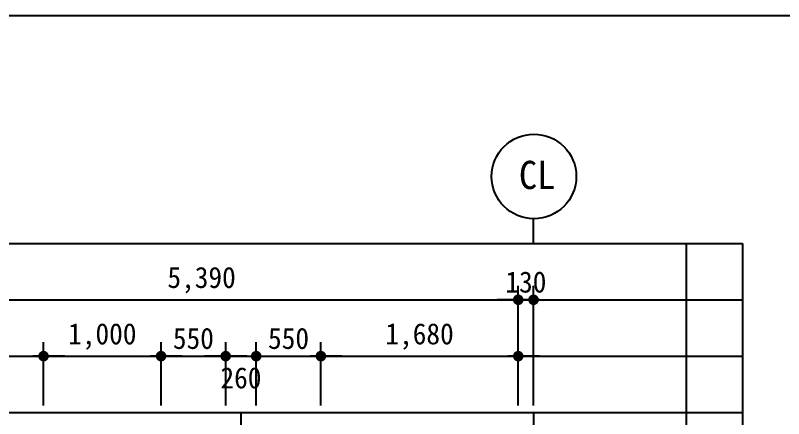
# Model space of a CAD drawing. Header units: millimetres. Extents: x -423835 to -174325, y -1379898 to -1311126.
# Drawn here: x -419369 to -412830, y -1339526 to -1336092 of the extents above; entities that cross this region are included whole.
import ezdxf
from ezdxf.enums import TextEntityAlignment as Align

# ---------------------------------------------------------------- set-up
doc = ezdxf.new("R2010")
doc.units = ezdxf.units.MM
doc.header["$LTSCALE"] = 100
doc.header["$MEASUREMENT"] = 0
doc.header["$PDSIZE"] = -10
doc.layers.get('0').update_dxf_attribs({"linetype": 'CONTINUOUS'})
doc.layers.get('Defpoints').update_dxf_attribs({"color": 153, "linetype": 'CONTINUOUS'})
doc.layers.add('A-AXIS-BUBL', color=7, linetype='CONTINUOUS', lineweight=25)
doc.layers.add('A-XXXX-TXT2', color=3, linetype='CONTINUOUS', lineweight=25)
doc.layers.add('A-DIMS', color=7, linetype='CONTINUOUS')
doc.layers.add('AA-AXIS-LINE-1', color=1, linetype='CONTINUOUS')
doc.styles.add('HY울릉도L', font='')
doc.styles.add('돋움체', font='')
doc.styles.get('HY울릉도L').set_extended_font_data('HYwulM')
doc.styles.get('돋움체').set_extended_font_data('DotumChe')
doc.dimstyles.new('CDIM', dxfattribs={"dimtxt": 3, "dimasz": 1.5, "dimexe": 2, "dimexo": 1, "dimgap": 1, "dimtad": 1, "dimdec": 0, "dimrnd": 0.5, "dimzin": 0, "dimdsep": 32, "dimlunit": 6, "dimtxsty": 'HY울릉도L', "dimblk1": '_CIDOT', "dimblk2": '_CIDOT', "dimsah": 1, "dimcen": 5.5, "dimclrd": 2, "dimclre": 2, "dimclrt": 7, "dimadec": 0, "dimazin": 0, "dimtfac": 1, "dimtdec": 0, "dimtix": 1, "dimtmove": 2, "dimatfit": 1, "dimldrblk": '_CIDOT', "dimfxl": 1, "dimtolj": 1, "dimtzin": 0, "dimlwd": -1, "dimarcsym": 0})

# ---------------------------------------------------------------- blocks, each defined once
blk = doc.blocks.new('_CIDOT')
at = {"color": 0, "linetype": 'ByBlock'}
blk.add_line((2, 0), (-1, 0), dxfattribs=at)
at = {"color": 0, "linetype": 'ByBlock', "const_width": 0.5}
blk.add_lwpolyline([(-0.25, 0, 1), (0.25, 0, 1)], format="xyb", close=True, dxfattribs=at)
blk = doc.blocks.new('*D97')
at = {"layer": 'A-DIMS', "lineweight": -2, "transparency": 16777216}
for p, q in [((-420478.8, -1339333.9), (-420478.8, -1338393.9)), ((-415088.8, -1339413.9), (-415088.8, -1338393.9))]:
    blk.add_line(p, q, dxfattribs=at)
at = {"layer": 'A-DIMS', "transparency": 16777216}
blk.add_line((-420388.8, -1338513.9), (-415178.8, -1338513.9), dxfattribs=at)
at = {"layer": 'Defpoints', "color": 0, "transparency": 16777216}
for p in [(-415088.8, -1338513.9), (-420478.8, -1339393.9), (-415088.8, -1339473.9)]:
    blk.add_point(p, dxfattribs=at)
at = {"layer": 'A-DIMS', "transparency": 16777216, "xscale": 90, "yscale": 90, "zscale": 90, "rotation": 180}
blk.add_blockref('_CIDOT', (-420478.8, -1338513.9), dxfattribs=at)
at = {"layer": 'A-DIMS', "transparency": 16777216, "xscale": 90, "yscale": 90, "zscale": 90}
blk.add_blockref('_CIDOT', (-415088.8, -1338513.9), dxfattribs=at)
at = {"layer": 'A-DIMS', "color": 3, "transparency": 16777216, "insert": (-417783.8, -1338346.8), "char_height": 180, "attachment_point": 5, "style": '돋움체'}
blk.add_mtext('\\A1;5,390', dxfattribs=at)
blk = doc.blocks.new('*D99')
at = {"layer": 'A-DIMS', "lineweight": -2, "transparency": 16777216}
for p, q in [((-415088.8, -1339413.9), (-415088.8, -1338393.9)), ((-414958.8, -1339413.9), (-414958.8, -1338393.9))]:
    blk.add_line(p, q, dxfattribs=at)
at = {"layer": 'A-DIMS', "transparency": 16777216}
for p, q in [((-415178.8, -1338513.9), (-415268.8, -1338513.9)), ((-415088.8, -1338513.9), (-414958.8, -1338513.9)), ((-414868.8, -1338513.9), (-414778.8, -1338513.9))]:
    blk.add_line(p, q, dxfattribs=at)
at = {"layer": 'Defpoints', "color": 0, "transparency": 16777216}
for p in [(-414958.8, -1338513.9), (-415088.8, -1339473.9), (-414958.8, -1339473.9)]:
    blk.add_point(p, dxfattribs=at)
at = {"layer": 'A-DIMS', "transparency": 16777216, "xscale": 90, "yscale": 90, "zscale": 90}
blk.add_blockref('_CIDOT', (-415088.8, -1338513.9), dxfattribs=at)
at = {"layer": 'A-DIMS', "transparency": 16777216, "xscale": 90, "yscale": 90, "zscale": 90, "rotation": 180}
blk.add_blockref('_CIDOT', (-414958.8, -1338513.9), dxfattribs=at)
at = {"layer": 'A-DIMS', "color": 3, "transparency": 16777216, "insert": (-415023.8, -1338363.8), "char_height": 180, "attachment_point": 5, "style": '돋움체'}
blk.add_mtext('\\A1;130', dxfattribs=at)
blk = doc.blocks.new('*D254')
at = {"layer": 'A-DIMS', "lineweight": -2, "transparency": 16777216}
for p, q in [((-420478.8, -1339413.9), (-420478.8, -1338873.9)), ((-419128.8, -1339413.9), (-419128.8, -1338873.9))]:
    blk.add_line(p, q, dxfattribs=at)
at = {"layer": 'A-DIMS', "transparency": 16777216}
blk.add_line((-420388.8, -1338993.9), (-419218.8, -1338993.9), dxfattribs=at)
at = {"layer": 'Defpoints', "color": 0, "transparency": 16777216}
for p in [(-419128.8, -1338993.9), (-420478.8, -1339473.9), (-419128.8, -1339473.9)]:
    blk.add_point(p, dxfattribs=at)
at = {"layer": 'A-DIMS', "transparency": 16777216, "xscale": 90, "yscale": 90, "zscale": 90, "rotation": 180}
blk.add_blockref('_CIDOT', (-420478.8, -1338993.9), dxfattribs=at)
at = {"layer": 'A-DIMS', "transparency": 16777216, "xscale": 90, "yscale": 90, "zscale": 90}
blk.add_blockref('_CIDOT', (-419128.8, -1338993.9), dxfattribs=at)
at = {"layer": 'A-DIMS', "color": 3, "transparency": 16777216, "insert": (-419803.8, -1338826.8), "char_height": 180, "attachment_point": 5, "style": '돋움체'}
blk.add_mtext('\\A1;1,350', dxfattribs=at)
blk = doc.blocks.new('*D255')
at = {"layer": 'A-DIMS', "lineweight": -2, "transparency": 16777216}
for p, q in [((-418128.8, -1339413.9), (-418128.8, -1338873.9)), ((-417578.8, -1339413.9), (-417578.8, -1338873.9))]:
    blk.add_line(p, q, dxfattribs=at)
at = {"layer": 'A-DIMS', "transparency": 16777216}
blk.add_line((-418038.8, -1338993.9), (-417668.8, -1338993.9), dxfattribs=at)
at = {"layer": 'Defpoints', "color": 0, "transparency": 16777216}
for p in [(-417578.8, -1338993.9), (-418128.8, -1339473.9), (-417578.8, -1339473.9)]:
    blk.add_point(p, dxfattribs=at)
at = {"layer": 'A-DIMS', "transparency": 16777216, "xscale": 90, "yscale": 90, "zscale": 90, "rotation": 180}
blk.add_blockref('_CIDOT', (-418128.8, -1338993.9), dxfattribs=at)
at = {"layer": 'A-DIMS', "transparency": 16777216, "xscale": 90, "yscale": 90, "zscale": 90}
blk.add_blockref('_CIDOT', (-417578.8, -1338993.9), dxfattribs=at)
at = {"layer": 'A-DIMS', "color": 3, "transparency": 16777216, "insert": (-417853.8, -1338843.8), "char_height": 180, "attachment_point": 5, "style": '돋움체'}
blk.add_mtext('\\A1;550', dxfattribs=at)
blk = doc.blocks.new('*D256')
at = {"layer": 'A-DIMS', "lineweight": -2, "transparency": 16777216}
for p, q in [((-417578.8, -1339413.9), (-417578.8, -1338873.9)), ((-417318.8, -1339413.9), (-417318.8, -1338873.9))]:
    blk.add_line(p, q, dxfattribs=at)
at = {"layer": 'A-DIMS', "transparency": 16777216}
for p, q in [((-417668.8, -1338993.9), (-417758.8, -1338993.9)), ((-417578.8, -1338993.9), (-417318.8, -1338993.9)), ((-417228.8, -1338993.9), (-417138.8, -1338993.9))]:
    blk.add_line(p, q, dxfattribs=at)
at = {"layer": 'Defpoints', "color": 0, "transparency": 16777216}
for p in [(-417318.8, -1338993.9), (-417578.8, -1339473.9), (-417318.8, -1339473.9)]:
    blk.add_point(p, dxfattribs=at)
at = {"layer": 'A-DIMS', "transparency": 16777216, "xscale": 90, "yscale": 90, "zscale": 90}
blk.add_blockref('_CIDOT', (-417578.8, -1338993.9), dxfattribs=at)
at = {"layer": 'A-DIMS', "transparency": 16777216, "xscale": 90, "yscale": 90, "zscale": 90, "rotation": 180}
blk.add_blockref('_CIDOT', (-417318.8, -1338993.9), dxfattribs=at)
at = {"layer": 'A-DIMS', "color": 3, "transparency": 16777216, "insert": (-417448.8, -1339180), "char_height": 180, "attachment_point": 5, "style": '돋움체'}
blk.add_mtext('\\A1;260', dxfattribs=at)
blk = doc.blocks.new('*D257')
at = {"layer": 'A-DIMS', "lineweight": -2, "transparency": 16777216}
for p, q in [((-416768.8, -1339413.9), (-416768.8, -1338873.9)), ((-415088.8, -1339413.9), (-415088.8, -1338873.9))]:
    blk.add_line(p, q, dxfattribs=at)
at = {"layer": 'A-DIMS', "transparency": 16777216}
blk.add_line((-416678.8, -1338993.9), (-415178.8, -1338993.9), dxfattribs=at)
at = {"layer": 'Defpoints', "color": 0, "transparency": 16777216}
for p in [(-415088.8, -1338993.9), (-416768.8, -1339473.9), (-415088.8, -1339473.9)]:
    blk.add_point(p, dxfattribs=at)
at = {"layer": 'A-DIMS', "transparency": 16777216, "xscale": 90, "yscale": 90, "zscale": 90, "rotation": 180}
blk.add_blockref('_CIDOT', (-416768.8, -1338993.9), dxfattribs=at)
at = {"layer": 'A-DIMS', "transparency": 16777216, "xscale": 90, "yscale": 90, "zscale": 90}
blk.add_blockref('_CIDOT', (-415088.8, -1338993.9), dxfattribs=at)
at = {"layer": 'A-DIMS', "color": 3, "transparency": 16777216, "insert": (-415928.8, -1338826.8), "char_height": 180, "attachment_point": 5, "style": '돋움체'}
blk.add_mtext('\\A1;1,680', dxfattribs=at)
blk = doc.blocks.new('*D258')
at = {"layer": 'A-DIMS', "lineweight": -2, "transparency": 16777216}
for p, q in [((-419128.8, -1339413.9), (-419128.8, -1338873.9)), ((-418128.8, -1339413.9), (-418128.8, -1338873.9))]:
    blk.add_line(p, q, dxfattribs=at)
at = {"layer": 'A-DIMS', "transparency": 16777216}
blk.add_line((-419038.8, -1338993.9), (-418218.8, -1338993.9), dxfattribs=at)
at = {"layer": 'Defpoints', "color": 0, "transparency": 16777216}
for p in [(-418128.8, -1338993.9), (-419128.8, -1339473.9), (-418128.8, -1339473.9)]:
    blk.add_point(p, dxfattribs=at)
at = {"layer": 'A-DIMS', "transparency": 16777216, "xscale": 90, "yscale": 90, "zscale": 90, "rotation": 180}
blk.add_blockref('_CIDOT', (-419128.8, -1338993.9), dxfattribs=at)
at = {"layer": 'A-DIMS', "transparency": 16777216, "xscale": 90, "yscale": 90, "zscale": 90}
blk.add_blockref('_CIDOT', (-418128.8, -1338993.9), dxfattribs=at)
at = {"layer": 'A-DIMS', "color": 3, "transparency": 16777216, "insert": (-418628.8, -1338826.8), "char_height": 180, "attachment_point": 5, "style": '돋움체'}
blk.add_mtext('\\A1;1,000', dxfattribs=at)
blk = doc.blocks.new('*D259')
at = {"layer": 'A-DIMS', "lineweight": -2, "transparency": 16777216}
for p, q in [((-417318.8, -1339413.9), (-417318.8, -1338873.9)), ((-416768.8, -1339413.9), (-416768.8, -1338873.9))]:
    blk.add_line(p, q, dxfattribs=at)
at = {"layer": 'A-DIMS', "transparency": 16777216}
blk.add_line((-417228.8, -1338993.9), (-416858.8, -1338993.9), dxfattribs=at)
at = {"layer": 'Defpoints', "color": 0, "transparency": 16777216}
for p in [(-416768.8, -1338993.9), (-417318.8, -1339473.9), (-416768.8, -1339473.9)]:
    blk.add_point(p, dxfattribs=at)
at = {"layer": 'A-DIMS', "transparency": 16777216, "xscale": 90, "yscale": 90, "zscale": 90, "rotation": 180}
blk.add_blockref('_CIDOT', (-417318.8, -1338993.9), dxfattribs=at)
at = {"layer": 'A-DIMS', "transparency": 16777216, "xscale": 90, "yscale": 90, "zscale": 90}
blk.add_blockref('_CIDOT', (-416768.8, -1338993.9), dxfattribs=at)
at = {"layer": 'A-DIMS', "color": 3, "transparency": 16777216, "insert": (-417043.8, -1338843.8), "char_height": 180, "attachment_point": 5, "style": '돋움체'}
blk.add_mtext('\\A1;550', dxfattribs=at)

msp = doc.modelspace()

# ---------------------------------------------------------------- linework, layer by layer
at = {"color": 3, "ltscale": 2}
msp.add_line((-423835.4, -1336092.1), (-379750.4, -1336092.1), dxfattribs=at)
at = {"layer": 'A-AXIS-BUBL', "ltscale": 0.2}
msp.add_line((-414958.8, -1338033.9), (-414958.8, -1337823.9), dxfattribs=at)
msp.add_circle((-414955.2, -1337463.9), 360, dxfattribs=at)
at = {"layer": 'AA-AXIS-LINE-1'}
for p, q in [((-417448.8, -1339473.9), (-417448.8, -1343051.6)), ((-414958.8, -1339473.9), (-414958.8, -1343051.6))]:
    msp.add_line(p, q, dxfattribs=at)
at = {"layer": 'Defpoints'}
for p, q in [((-422768.8, -1338033.9), (-413178.8, -1338033.9)), ((-413658.8, -1338033.9), (-413658.8, -1343051.6)), ((-413178.8, -1338033.9), (-413178.8, -1343051.6)), ((-422768.8, -1338513.9), (-413178.8, -1338513.9)), ((-422768.8, -1338993.9), (-413178.8, -1338993.9)), ((-422768.8, -1339473.9), (-413178.8, -1339473.9))]:
    msp.add_line(p, q, dxfattribs=at)

# ---------------------------------------------------------------- texts
at = {"layer": 'A-XXXX-TXT2', "ltscale": 0.2, "style": '돋움체'}
msp.add_text('CL', height=240, dxfattribs=at).set_placement((-414928.1, -1337450.7), align=Align.MIDDLE)

# ---------------------------------------------------------------- dimensions: what is measured, and where the dimension line sits
at = {"layer": 'A-DIMS'}
for base, p1, p2, picture, middle in [((-415088.8, -1338513.9), (-420478.8, -1339393.9), (-415088.8, -1339473.9), '*D97', (-417783.8, -1338346.8)), ((-414958.8, -1338513.9), (-415088.8, -1339473.9), (-414958.8, -1339473.9), '*D99', (-415023.8, -1338363.8)), ((-419128.8, -1338993.9), (-420478.8, -1339473.9), (-419128.8, -1339473.9), '*D254', (-419803.8, -1338826.8)), ((-418128.8, -1338993.9), (-419128.8, -1339473.9), (-418128.8, -1339473.9), '*D258', (-418628.8, -1338826.8)), ((-415088.8, -1338993.9), (-416768.8, -1339473.9), (-415088.8, -1339473.9), '*D257', (-415928.8, -1338826.8)), ((-417578.8, -1338993.9), (-418128.8, -1339473.9), (-417578.8, -1339473.9), '*D255', (-417853.8, -1338843.8)), ((-416768.8, -1338993.9), (-417318.8, -1339473.9), (-416768.8, -1339473.9), '*D259', (-417043.8, -1338843.8))]:
    dim = msp.add_linear_dim(base=base, p1=p1, p2=p2, angle=180, dimstyle='CDIM', override={"dimscale": 60, "dimtxsty": '돋움체', "dimclrd": 256, "dimclre": 256, "dimclrt": 3}, dxfattribs=at)
    dim.commit()
    dim.dimension.update_dxf_attribs({"geometry": picture, "text_midpoint": middle})
dim = msp.add_linear_dim(base=(-417318.8, -1338993.9), p1=(-417578.8, -1339473.9), p2=(-417318.8, -1339473.9), angle=180, dimstyle='CDIM', override={"dimscale": 60, "dimtxsty": '돋움체', "dimclrd": 256, "dimclre": 256, "dimclrt": 3}, dxfattribs=at)
dim.commit()
dim.dimension.update_dxf_attribs({"geometry": '*D256', "text_midpoint": (-417448.8, -1339180), "dimtype": 160})

doc.saveas('drawing.dxf')
